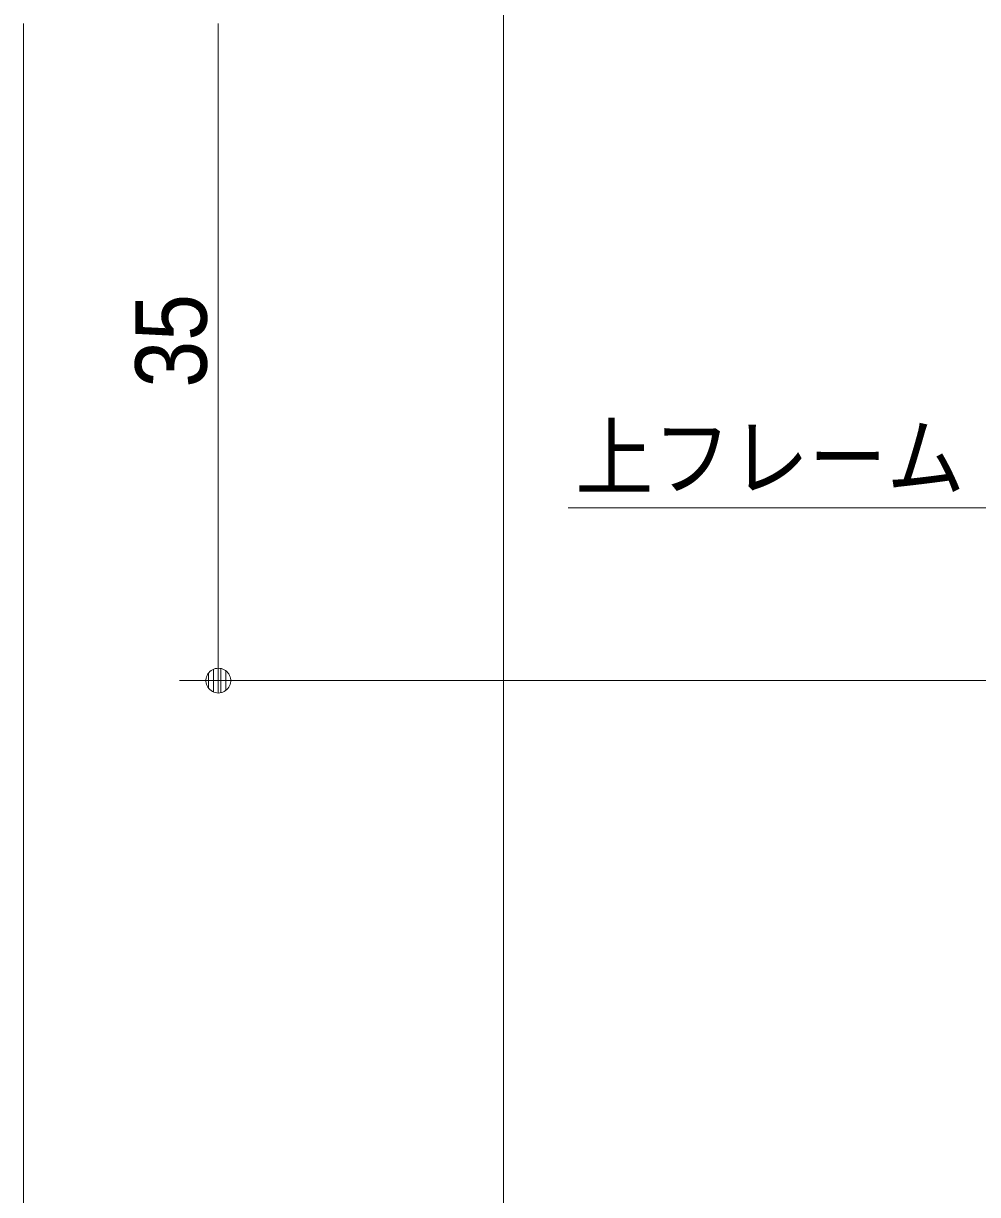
# Model space of a CAD drawing. Units: millimetres, scale not verified. Extents: x -6062 to 6062, y -3045 to 3045.
# Drawn here: x 192 to 682, y -74 to 528 of the extents above; entities that cross this region are included whole.
import ezdxf
from ezdxf.enums import TextEntityAlignment as Align

# ---------------------------------------------------------------- set-up
doc = ezdxf.new("R2010")
doc.units = ezdxf.units.MM
doc.header["$LTSCALE"] = 20
for name, color, linetype, lineweight in [('0-0_2寸法-1', 7, 'Continuous', 9), ('0-1_0', 7, 'Continuous', 9), ('0-3_2寸法-3', 7, 'Continuous', 9), ('0-4_3一般', 7, 'Continuous', 9)]:
    doc.layers.add(name, color=color, linetype=linetype, lineweight=lineweight)
doc.styles.add('ＭＳ ゴシック', font='')
doc.styles.add('ＭＳ Ｐゴシック', font='')
doc.styles.get('ＭＳ ゴシック').set_extended_font_data('MS Gothic')
doc.styles.get('ＭＳ Ｐゴシック').set_extended_font_data('MS PGothic')

# ---------------------------------------------------------------- blocks, each defined once
blk = doc.blocks.new('_Dot')
at = {"layer": '0-1_0'}
for p, q in [((-10, 0), (-20, 0)), ((9.78, 2), (-9.78, 2)), ((7.99, 6), (-7.99, 6)), ((9.16, -3.98), (-9.16, -3.98)), ((6, -7.98), (-6, -7.98))]:
    blk.add_line(p, q, dxfattribs=at)
for points in [[(10, 0), (9.92, 1.25), (9.69, 2.49), (9.3, 3.68), (8.76, 4.82), (8.09, 5.88), (7.29, 6.85), (6.37, 7.71), (5.36, 8.44), (4.26, 9.05), (3.09, 9.51), (1.87, 9.82), (0.63, 9.98), (-0.63, 9.98), (-1.87, 9.82), (-3.09, 9.51), (-4.26, 9.05), (-5.36, 8.44), (-6.37, 7.71), (-7.29, 6.85), (-8.09, 5.88), (-8.76, 4.82), (-9.3, 3.68), (-9.69, 2.49), (-9.92, 1.25), (-10, 0), (0, 0)], [(-10, 0), (-9.92, -1.25), (-9.69, -2.49), (-9.3, -3.68), (-8.76, -4.82), (-8.09, -5.88), (-7.29, -6.85), (-6.37, -7.71), (-5.36, -8.44), (-4.26, -9.05), (-3.09, -9.51), (-1.87, -9.82), (-0.63, -9.98), (0.63, -9.98), (1.87, -9.82), (3.09, -9.51), (4.26, -9.05), (5.36, -8.44), (6.37, -7.71), (7.29, -6.85), (8.09, -5.88), (8.76, -4.82), (9.3, -3.68), (9.69, -2.49), (9.92, -1.25), (10, 0), (0, 0)]]:
    blk.add_lwpolyline(points, close=True, dxfattribs=at)
blk = doc.blocks.new('グループ-92')
at = {"layer": '0-4_3一般'}
blk.add_line((44523.7, 19804.9), (44523.7, -40000), dxfattribs=at)

msp = doc.modelspace()

# ---------------------------------------------------------------- linework, layer by layer
at = {"layer": '0-0_2寸法-1'}
for p, q in [((192.31, 527.53), (192.31, -1857.29)), ((292.31, 202.96), (292.31, 527.53)), ((738.68, 190.25), (272.31, 190.25))]:
    msp.add_line(p, q, dxfattribs=at)
at = {"layer": '0-3_2寸法-3'}
msp.add_lwpolyline([(758.68, 313.56), (698.68, 278.92), (471.8, 278.92)], dxfattribs=at)

# ---------------------------------------------------------------- block references
at = {"layer": '0-0_2寸法-1', "xscale": 0.6356201, "yscale": 0.6356201, "rotation": 270}
msp.add_blockref('_Dot', (292.31, 190.25), dxfattribs=at)
at = {"layer": '0-4_3一般', "xscale": 0.05, "yscale": 0.05}
msp.add_blockref('グループ-92', (-1787.5, 0), dxfattribs=at)

# ---------------------------------------------------------------- texts
at = {"layer": '0-0_2寸法-1', "style": 'ＭＳ Ｐゴシック', "width": 0.9}
msp.add_text('35', height=36.66, rotation=90, dxfattribs=at).set_placement((297.37, 340.65), align=Align.BOTTOM_LEFT)
at = {"layer": '0-3_2寸法-3', "style": 'ＭＳ ゴシック', "width": 0.9}
msp.add_text('上フレーム', height=32.55, dxfattribs=at).set_placement((475.46, 278.81), align=Align.BOTTOM_LEFT)

doc.saveas('drawing.dxf')
